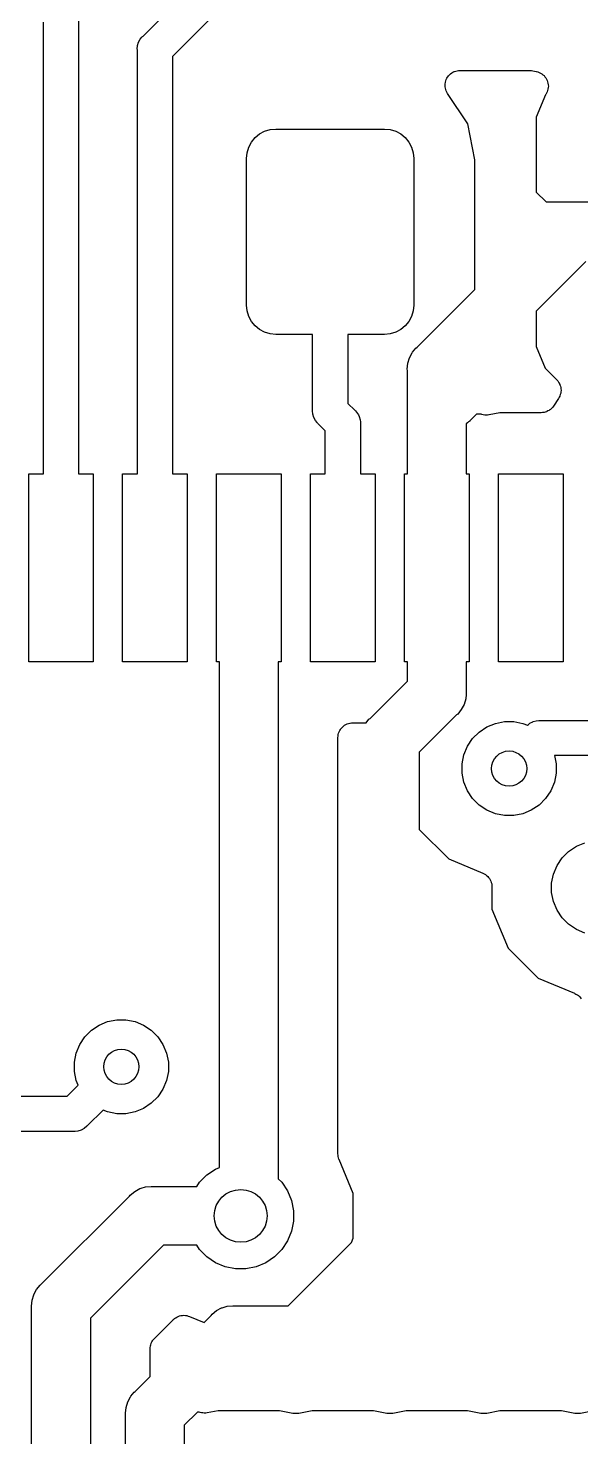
# Model space of a CAD drawing. Extents: x 103.3 to 173.2, y -93.7 to -52.1.
# Drawn here: x 134.59 to 139.29, y -72.24 to -60.24 of the extents above; entities that cross this region are included whole.
import ezdxf

# ---------------------------------------------------------------- set-up
doc = ezdxf.new("R2010")
doc.units = 0
doc.header["$MEASUREMENT"] = 0
doc.layers.add('BLACK', color=7, linetype='CONTINUOUS')

msp = doc.modelspace()

# ---------------------------------------------------------------- linework, layer by layer
at = {"layer": 'BLACK', "linetype": 'CONTINUOUS'}
for p, q in [((135.567, -60.3087), (136.033, -59.8431)), ((135.018, -60.0121), (135.018, -64.038)), ((136.206, -60.094), (135.818, -60.4821)), ((134.718, -63.7306), (134.718, -60.1906)), ((135.529, -60.3623), (135.543, -60.3363)), ((135.543, -60.3363), (135.557, -60.3191)), ((135.557, -60.3191), (135.561, -60.3134)), ((135.557, -60.3191), (135.557, -60.3191)), ((135.561, -60.3134), (135.567, -60.3087)), ((135.517, -60.42), (135.52, -60.3906)), ((135.518, -60.4274), (135.517, -60.42)), ((135.518, -64.038), (135.518, -60.4274)), ((135.52, -60.3906), (135.529, -60.3623)), ((135.818, -60.4821), (135.818, -64.038)), ((138.14, -60.7155), (138.141, -60.7035)), ((138.141, -60.7029), (138.145, -60.6914)), ((138.141, -60.7032), (138.141, -60.7029)), ((138.141, -60.7035), (138.141, -60.7032)), ((138.145, -60.6914), (138.148, -60.6798)), ((138.148, -60.6798), (138.149, -60.6795)), ((138.149, -60.6793), (138.154, -60.6687)), ((138.149, -60.6795), (138.149, -60.6793)), ((138.154, -60.6687), (138.16, -60.658)), ((138.16, -60.6578), (138.161, -60.6575)), ((138.16, -60.658), (138.16, -60.6578)), ((138.161, -60.6575), (138.168, -60.6483)), ((138.168, -60.6483), (138.176, -60.6389)), ((138.176, -60.6385), (138.186, -60.6309)), ((138.176, -60.6387), (138.176, -60.6385)), ((138.176, -60.6389), (138.176, -60.6387)), ((138.186, -60.6309), (138.195, -60.6232)), ((138.195, -60.6231), (138.196, -60.6229)), ((138.195, -60.6232), (138.195, -60.6231)), ((138.196, -60.6229), (138.206, -60.6172)), ((138.206, -60.6172), (138.217, -60.6116)), ((138.217, -60.6115), (138.218, -60.6114)), ((138.217, -60.6116), (138.217, -60.6115)), ((138.218, -60.6114), (138.229, -60.6079)), ((138.229, -60.6079), (138.241, -60.6044)), ((138.241, -60.6043), (138.254, -60.6032)), ((138.241, -60.6044), (138.241, -60.6043)), ((138.241, -60.6044), (138.241, -60.6044)), ((138.254, -60.6032), (138.265, -60.602)), ((138.265, -60.602), (138.861, -60.602)), ((138.861, -60.602), (138.861, -60.602)), ((138.861, -60.602), (138.861, -60.602)), ((138.861, -60.602), (138.861, -60.602)), ((138.861, -60.602), (138.862, -60.602)), ((138.862, -60.602), (138.874, -60.6033)), ((138.874, -60.6033), (138.885, -60.6044)), ((138.885, -60.6044), (138.915, -60.6104)), ((138.915, -60.6104), (138.916, -60.6106)), ((138.916, -60.6106), (138.917, -60.6106)), ((138.917, -60.6106), (138.917, -60.6106)), ((138.917, -60.6106), (138.917, -60.6107)), ((138.917, -60.6107), (138.929, -60.6144)), ((138.929, -60.6144), (138.94, -60.618)), ((138.94, -60.618), (138.94, -60.6182)), ((138.94, -60.6182), (138.941, -60.6182)), ((138.941, -60.6182), (138.951, -60.6241)), ((138.951, -60.6241), (138.962, -60.6299)), ((138.962, -60.6299), (138.962, -60.6301)), ((138.962, -60.6301), (138.962, -60.6302)), ((138.962, -60.6302), (138.972, -60.638)), ((138.972, -60.638), (138.981, -60.6458)), ((138.981, -60.6458), (138.981, -60.646)), ((138.981, -60.646), (138.981, -60.6462)), ((138.981, -60.6462), (138.989, -60.6556)), ((138.989, -60.6556), (138.997, -60.665)), ((138.997, -60.665), (138.997, -60.6653)), ((138.997, -60.6653), (138.997, -60.6655)), ((138.997, -60.6655), (139.002, -60.6762)), ((139.002, -60.6762), (139.008, -60.687)), ((139.008, -60.687), (139.008, -60.6872)), ((139.008, -60.6872), (139.008, -60.6875)), ((139.008, -60.6875), (139.012, -60.6991)), ((139.012, -60.6991), (139.015, -60.7107)), ((138.138, -60.7281), (138.139, -60.7278)), ((138.14, -60.7401), (138.138, -60.7281)), ((138.139, -60.7276), (138.14, -60.7155)), ((138.139, -60.7278), (138.139, -60.7276)), ((138.141, -60.7523), (138.14, -60.7401)), ((138.141, -60.7525), (138.141, -60.7523)), ((138.141, -60.7528), (138.141, -60.7525)), ((138.144, -60.7643), (138.141, -60.7528)), ((138.148, -60.7761), (138.144, -60.7643)), ((138.148, -60.7763), (138.148, -60.7761)), ((138.148, -60.7766), (138.148, -60.7763)), ((138.153, -60.7873), (138.148, -60.7766)), ((138.159, -60.7981), (138.153, -60.7873)), ((138.159, -60.7985), (138.159, -60.7981)), ((138.159, -60.7986), (138.159, -60.7985)), ((138.159, -60.7985), (138.159, -60.7985)), ((138.16, -60.7996), (138.159, -60.7986)), ((138.332, -61.0571), (138.16, -60.7996)), ((138.994, -60.8083), (138.915, -61)), ((138.996, -60.806), (138.994, -60.8083)), ((139.002, -60.7951), (138.996, -60.8056)), ((138.996, -60.8056), (138.996, -60.8058)), ((138.996, -60.8058), (138.996, -60.806)), ((139.008, -60.7843), (139.002, -60.7951)), ((139.011, -60.7722), (139.008, -60.7837)), ((139.008, -60.7837), (139.008, -60.784)), ((139.008, -60.784), (139.008, -60.7843)), ((139.015, -60.7606), (139.011, -60.7722)), ((139.015, -60.7107), (139.015, -60.711)), ((139.015, -60.711), (139.015, -60.7112)), ((139.015, -60.7112), (139.016, -60.7234)), ((139.016, -60.748), (139.015, -60.76)), ((139.015, -60.76), (139.015, -60.7603)), ((139.015, -60.7603), (139.015, -60.7606)), ((139.016, -60.7234), (139.018, -60.7354)), ((139.018, -60.7359), (139.016, -60.748)), ((139.018, -60.7354), (139.018, -60.7357)), ((139.018, -60.7357), (139.018, -60.7359)), ((138.393, -61.3635), (138.332, -61.0571)), ((138.915, -61), (138.915, -61.6376)), ((136.49, -61.2121), (136.521, -61.1742)), ((136.521, -61.1742), (136.559, -61.1431)), ((136.559, -61.1431), (136.602, -61.12)), ((136.602, -61.12), (136.649, -61.1058)), ((136.649, -61.1058), (136.697, -61.101)), ((136.697, -61.101), (137.623, -61.101)), ((137.623, -61.101), (137.671, -61.1058)), ((137.671, -61.1058), (137.718, -61.12)), ((137.718, -61.12), (137.761, -61.1431)), ((137.761, -61.1431), (137.799, -61.1742)), ((137.799, -61.1742), (137.83, -61.2121)), ((136.447, -61.351), (136.452, -61.3022)), ((136.452, -61.3022), (136.467, -61.2553)), ((136.467, -61.2553), (136.49, -61.2121)), ((137.83, -61.2121), (137.853, -61.2553)), ((137.853, -61.2553), (137.868, -61.3022)), ((137.868, -61.3022), (137.873, -61.351)), ((136.447, -62.601), (136.447, -61.351)), ((137.873, -61.351), (137.873, -62.601)), ((138.393, -62.467), (138.393, -61.3635)), ((138.915, -61.6376), (138.999, -61.722)), ((138.999, -61.722), (139.422, -61.722)), ((139.337, -62.23), (138.915, -62.6525)), ((137.9, -62.96), (138.393, -62.467)), ((136.452, -62.6498), (136.447, -62.601)), ((137.873, -62.601), (137.868, -62.6498)), ((136.467, -62.6967), (136.452, -62.6498)), ((136.49, -62.7399), (136.467, -62.6967)), ((136.521, -62.7778), (136.49, -62.7399)), ((137.83, -62.7399), (137.799, -62.7778)), ((137.853, -62.6967), (137.83, -62.7399)), ((137.868, -62.6498), (137.853, -62.6967)), ((138.915, -62.6525), (138.915, -62.952)), ((136.559, -62.8089), (136.521, -62.7778)), ((136.602, -62.832), (136.559, -62.8089)), ((136.649, -62.8462), (136.602, -62.832)), ((136.697, -62.851), (136.649, -62.8462)), ((137.01, -62.851), (136.697, -62.851)), ((137.01, -63.4926), (137.01, -62.851)), ((137.623, -62.851), (137.31, -62.851)), ((137.31, -62.851), (137.31, -63.4379)), ((137.671, -62.8462), (137.623, -62.851)), ((137.718, -62.832), (137.671, -62.8462)), ((137.761, -62.8089), (137.718, -62.832)), ((137.799, -62.7778), (137.761, -62.8089)), ((137.862, -63.002), (137.89, -62.9678)), ((137.89, -62.9678), (137.9, -62.96)), ((138.915, -62.952), (138.992, -63.1388)), ((137.817, -63.1455), (137.822, -63.0965)), ((137.822, -63.0965), (137.836, -63.0493)), ((137.836, -63.0493), (137.859, -63.0059)), ((137.859, -63.0059), (137.862, -63.002)), ((137.818, -63.1578), (137.817, -63.1455)), ((137.818, -64.038), (137.818, -63.1578)), ((138.992, -63.1388), (139.089, -63.236)), ((139.089, -63.236), (139.09, -63.2366)), ((139.09, -63.2366), (139.09, -63.2366)), ((139.09, -63.2366), (139.09, -63.2366)), ((139.09, -63.2366), (139.09, -63.2373)), ((139.09, -63.2373), (139.098, -63.2466)), ((139.098, -63.2466), (139.105, -63.2558)), ((139.105, -63.2558), (139.105, -63.2563)), ((139.105, -63.2563), (139.106, -63.2567)), ((139.106, -63.2567), (139.111, -63.2672)), ((139.111, -63.2672), (139.117, -63.2777)), ((139.117, -63.2777), (139.117, -63.2782)), ((139.117, -63.2782), (139.117, -63.2787)), ((139.117, -63.2787), (139.121, -63.29)), ((139.121, -63.29), (139.124, -63.3015)), ((139.124, -63.3015), (139.124, -63.302)), ((139.124, -63.302), (139.124, -63.3025)), ((139.124, -63.3025), (139.125, -63.3143)), ((139.125, -63.339), (139.124, -63.3508)), ((139.125, -63.3143), (139.126, -63.3262)), ((139.126, -63.3272), (139.125, -63.339)), ((139.126, -63.3262), (139.126, -63.3267)), ((139.126, -63.3267), (139.126, -63.3272)), ((137.31, -63.4379), (137.369, -63.4967)), ((139.061, -63.4626), (139.053, -63.4716)), ((139.062, -63.4611), (139.061, -63.4616)), ((139.061, -63.4616), (139.061, -63.4616)), ((139.061, -63.4616), (139.061, -63.4616)), ((139.061, -63.4616), (139.061, -63.4626)), ((139.105, -63.3964), (139.062, -63.4611)), ((139.111, -63.3859), (139.105, -63.3964)), ((139.116, -63.3754), (139.111, -63.3859)), ((139.117, -63.3745), (139.116, -63.375)), ((139.116, -63.375), (139.116, -63.3754)), ((139.12, -63.3632), (139.117, -63.3745)), ((139.124, -63.3518), (139.12, -63.3632)), ((139.124, -63.3508), (139.124, -63.3513)), ((139.124, -63.3513), (139.124, -63.3518)), ((137.009, -63.5), (137.01, -63.4926)), ((137.012, -63.5294), (137.009, -63.5)), ((137.021, -63.5577), (137.012, -63.5294)), ((137.035, -63.5837), (137.021, -63.5577)), ((137.049, -63.6009), (137.035, -63.5837)), ((137.369, -63.4967), (137.375, -63.5014)), ((137.375, -63.5014), (137.385, -63.5136)), ((137.385, -63.5136), (137.393, -63.5243)), ((137.393, -63.5243), (137.4, -63.5361)), ((137.4, -63.5361), (137.407, -63.5503)), ((137.407, -63.5503), (137.416, -63.5786)), ((137.416, -63.5786), (137.417, -63.5939)), ((138.348, -63.5879), (138.339, -63.5952)), ((138.35, -63.5867), (138.348, -63.5879)), ((138.406, -63.53), (138.35, -63.5867)), ((138.445, -63.53), (138.406, -63.53)), ((138.452, -63.5319), (138.445, -63.53)), ((138.463, -63.5355), (138.452, -63.5319)), ((138.464, -63.5355), (138.463, -63.5355)), ((138.464, -63.5358), (138.464, -63.5355)), ((138.476, -63.5369), (138.464, -63.5358)), ((138.487, -63.5382), (138.476, -63.5369)), ((138.488, -63.5381), (138.487, -63.5382)), ((138.489, -63.5382), (138.488, -63.5381)), ((138.5, -63.5371), (138.489, -63.5382)), ((138.512, -63.5361), (138.5, -63.5371)), ((138.514, -63.5358), (138.512, -63.5361)), ((138.606, -63.5176), (138.514, -63.5358)), ((138.514, -63.5358), (138.514, -63.5358)), ((138.514, -63.5358), (138.514, -63.5358)), ((138.514, -63.5358), (138.514, -63.5358)), ((138.956, -63.5176), (138.606, -63.5176)), ((138.968, -63.5164), (138.956, -63.5176)), ((138.98, -63.5154), (138.968, -63.5164)), ((138.981, -63.5151), (138.98, -63.5152)), ((138.98, -63.5152), (138.98, -63.5154)), ((138.992, -63.5117), (138.981, -63.5151)), ((139.003, -63.5084), (138.992, -63.5117)), ((139.004, -63.5082), (139.003, -63.5084)), ((139.015, -63.5024), (139.004, -63.508)), ((139.004, -63.508), (139.004, -63.5082)), ((139.025, -63.497), (139.015, -63.5024)), ((139.026, -63.4966), (139.025, -63.497)), ((139.035, -63.4889), (139.026, -63.4963)), ((139.026, -63.4963), (139.026, -63.4966)), ((139.045, -63.4815), (139.035, -63.4889)), ((139.046, -63.4807), (139.045, -63.4811)), ((139.045, -63.4811), (139.045, -63.4815)), ((139.053, -63.4716), (139.046, -63.4807)), ((137.053, -63.6066), (137.049, -63.6009)), ((137.049, -63.6009), (137.049, -63.6009)), ((137.059, -63.6113), (137.053, -63.6066)), ((137.118, -63.6701), (137.059, -63.6113)), ((137.118, -64.038), (137.118, -63.6701)), ((137.417, -63.5939), (137.419, -63.608)), ((137.419, -63.608), (137.418, -63.6154)), ((137.418, -63.6154), (137.418, -64.038)), ((138.33, -63.6025), (138.318, -63.6108)), ((138.318, -63.6108), (138.318, -64.038)), ((138.339, -63.5952), (138.33, -63.6025)), ((134.718, -64.038), (134.718, -63.7306)), ((134.718, -63.7306), (134.718, -63.7306)), ((134.593, -65.638), (134.593, -64.038)), ((134.593, -64.038), (134.718, -64.038)), ((135.018, -64.038), (135.143, -64.038)), ((135.143, -64.038), (135.143, -65.638)), ((135.393, -65.638), (135.393, -64.038)), ((135.393, -64.038), (135.518, -64.038)), ((135.818, -64.038), (135.943, -64.038)), ((135.943, -64.038), (135.943, -65.638)), ((136.193, -65.638), (136.193, -64.038)), ((136.193, -64.038), (136.743, -64.038)), ((136.743, -64.038), (136.743, -65.638)), ((136.993, -65.638), (136.993, -64.038)), ((136.993, -64.038), (137.118, -64.038)), ((137.418, -64.038), (137.543, -64.038)), ((137.543, -64.038), (137.543, -65.638)), ((137.793, -65.638), (137.793, -64.038)), ((137.793, -64.038), (137.818, -64.038)), ((138.318, -64.038), (138.343, -64.038)), ((138.343, -64.038), (138.343, -65.638)), ((138.593, -65.638), (138.593, -64.038)), ((138.593, -64.038), (139.143, -64.038)), ((139.143, -64.038), (139.143, -65.638)), ((135.143, -65.638), (134.593, -65.638)), ((135.943, -65.638), (135.393, -65.638)), ((136.218, -65.638), (136.193, -65.638)), ((136.218, -69.9455), (136.218, -65.638)), ((136.743, -65.638), (136.718, -65.638)), ((136.718, -65.638), (136.718, -70.0416)), ((137.543, -65.638), (136.993, -65.638)), ((137.818, -65.638), (137.793, -65.638)), ((137.818, -65.8024), (137.818, -65.638)), ((138.343, -65.638), (138.318, -65.638)), ((138.318, -65.638), (138.318, -65.8937)), ((139.143, -65.638), (138.593, -65.638)), ((137.5, -66.1205), (137.818, -65.8024)), ((138.314, -65.955), (138.3, -66.0021)), ((138.318, -65.9183), (138.314, -65.955)), ((138.318, -65.8937), (138.319, -65.906)), ((138.319, -65.906), (138.318, -65.9183)), ((138.318, -65.9183), (138.318, -65.9183)), ((138.236, -66.0915), (137.918, -66.4095)), ((138.246, -66.0836), (138.236, -66.0915)), ((138.277, -66.0456), (138.246, -66.0836)), ((138.3, -66.0021), (138.277, -66.0456)), ((137.236, -66.2354), (137.242, -66.225)), ((137.242, -66.225), (137.248, -66.2144)), ((137.248, -66.2137), (137.256, -66.2046)), ((137.248, -66.2141), (137.248, -66.2137)), ((137.248, -66.2144), (137.248, -66.2141)), ((137.256, -66.2046), (137.264, -66.1953)), ((137.264, -66.1947), (137.273, -66.1872)), ((137.264, -66.195), (137.264, -66.1947)), ((137.264, -66.1953), (137.264, -66.195)), ((137.273, -66.1872), (137.283, -66.1797)), ((137.283, -66.1792), (137.294, -66.1736)), ((137.283, -66.1795), (137.283, -66.1792)), ((137.283, -66.1797), (137.283, -66.1795)), ((137.294, -66.1736), (137.305, -66.168)), ((137.305, -66.1677), (137.317, -66.1643)), ((137.305, -66.1679), (137.305, -66.1677)), ((137.305, -66.168), (137.305, -66.1679)), ((137.317, -66.1643), (137.328, -66.1609)), ((137.328, -66.1609), (137.329, -66.1608)), ((137.329, -66.1607), (137.341, -66.1596)), ((137.329, -66.1608), (137.329, -66.1607)), ((137.341, -66.1596), (137.353, -66.1584)), ((137.353, -66.1584), (137.466, -66.1584)), ((137.466, -66.1584), (137.49, -66.1284)), ((137.49, -66.1284), (137.5, -66.1205)), ((138.429, -66.2373), (138.495, -66.1935)), ((138.495, -66.1935), (138.567, -66.1634)), ((138.567, -66.1634), (138.645, -66.148)), ((138.645, -66.148), (138.723, -66.148)), ((138.723, -66.148), (138.801, -66.1634)), ((138.801, -66.1634), (138.84, -66.1795)), ((138.84, -66.1795), (138.85, -66.1714)), ((138.85, -66.1714), (138.86, -66.1627)), ((138.86, -66.1627), (138.886, -66.1487)), ((138.886, -66.1487), (138.889, -66.148)), ((138.889, -66.148), (138.915, -66.1402)), ((138.915, -66.1402), (138.937, -66.138)), ((138.937, -66.138), (138.944, -66.1373)), ((138.937, -66.138), (138.937, -66.138)), ((138.944, -66.1373), (138.951, -66.138)), ((138.951, -66.138), (141.118, -66.138)), ((137.226, -66.2837), (137.227, -66.2717)), ((137.226, -66.2845), (137.226, -66.2837)), ((137.226, -66.2846), (137.226, -66.2845)), ((137.226, -66.2854), (137.226, -66.2846)), ((137.226, -66.2846), (137.226, -66.2846)), ((137.226, -69.8283), (137.226, -66.2854)), ((137.227, -66.2717), (137.229, -66.2599)), ((137.229, -66.259), (137.232, -66.2476)), ((137.229, -66.2595), (137.229, -66.259)), ((137.229, -66.2599), (137.229, -66.2595)), ((137.232, -66.2476), (137.236, -66.2362)), ((137.236, -66.2358), (137.236, -66.2354)), ((137.236, -66.2362), (137.236, -66.2358)), ((138.33, -66.3585), (138.373, -66.293)), ((138.373, -66.293), (138.429, -66.2373)), ((137.918, -66.4095), (137.918, -67.0661)), ((138.284, -66.5086), (138.299, -66.4313)), ((138.299, -66.4313), (138.33, -66.3585)), ((141.118, -66.438), (139.07, -66.438)), ((139.07, -66.438), (139.084, -66.5086)), ((138.284, -66.5874), (138.284, -66.5086)), ((138.299, -66.6647), (138.284, -66.5874)), ((139.084, -66.5874), (139.069, -66.6647)), ((139.084, -66.5086), (139.084, -66.5874)), ((138.33, -66.7375), (138.299, -66.6647)), ((139.069, -66.6647), (139.038, -66.7375)), ((138.373, -66.803), (138.33, -66.7375)), ((138.429, -66.8587), (138.373, -66.803)), ((138.995, -66.803), (138.939, -66.8587)), ((139.038, -66.7375), (138.995, -66.803)), ((138.495, -66.9025), (138.429, -66.8587)), ((138.567, -66.9326), (138.495, -66.9025)), ((138.645, -66.948), (138.567, -66.9326)), ((138.723, -66.948), (138.645, -66.948)), ((138.801, -66.9326), (138.723, -66.948)), ((138.873, -66.9025), (138.801, -66.9326)), ((138.939, -66.8587), (138.873, -66.9025)), ((137.918, -67.0661), (138.17, -67.3178)), ((139.257, -67.2095), (139.329, -67.1794)), ((139.092, -67.3745), (139.135, -67.309)), ((139.135, -67.309), (139.191, -67.2533)), ((139.191, -67.2533), (139.257, -67.2095)), ((138.17, -67.3178), (138.46, -67.4379)), ((139.061, -67.4473), (139.092, -67.3745)), ((138.46, -67.4379), (138.46, -67.4381)), ((138.46, -67.4381), (138.46, -67.4381)), ((138.46, -67.4381), (138.46, -67.4381)), ((138.46, -67.4381), (138.461, -67.4386)), ((138.461, -67.4386), (138.472, -67.4443)), ((138.472, -67.4443), (138.482, -67.4499)), ((138.482, -67.4499), (138.482, -67.4503)), ((138.482, -67.4503), (138.483, -67.4505)), ((138.483, -67.4505), (138.492, -67.4582)), ((138.492, -67.4582), (138.501, -67.4657)), ((138.501, -67.4657), (138.501, -67.4661)), ((138.501, -67.4661), (138.502, -67.4665)), ((138.502, -67.4665), (138.509, -67.4757)), ((138.509, -67.4757), (138.517, -67.4849)), ((138.517, -67.4849), (138.517, -67.4854)), ((138.517, -67.4854), (138.517, -67.4858)), ((138.517, -67.4858), (138.523, -67.4963)), ((138.523, -67.4963), (138.528, -67.5068)), ((138.528, -67.5068), (138.529, -67.5073)), ((138.529, -67.5073), (138.529, -67.5078)), ((138.529, -67.5078), (138.532, -67.5192)), ((138.532, -67.5192), (138.536, -67.5305)), ((138.536, -67.5305), (138.536, -67.5311)), ((138.536, -67.5311), (138.536, -67.5316)), ((138.536, -67.5316), (138.537, -67.5434)), ((138.537, -67.5434), (138.538, -67.5552)), ((139.046, -67.5246), (139.061, -67.4473)), ((139.046, -67.6034), (139.046, -67.5246)), ((138.538, -67.5552), (138.538, -67.7446)), ((139.061, -67.6807), (139.046, -67.6034)), ((138.538, -67.7446), (138.676, -68.0783)), ((139.092, -67.7535), (139.061, -67.6807)), ((139.135, -67.819), (139.092, -67.7535)), ((139.191, -67.8747), (139.135, -67.819)), ((139.257, -67.9185), (139.191, -67.8747)), ((139.329, -67.9486), (139.257, -67.9185)), ((138.676, -68.0783), (138.932, -68.3338)), ((138.932, -68.3338), (139.241, -68.462)), ((139.241, -68.462), (139.242, -68.4622)), ((139.242, -68.4622), (139.242, -68.4622)), ((139.242, -68.4622), (139.242, -68.4622)), ((139.242, -68.4622), (139.243, -68.4627)), ((139.243, -68.4627), (139.253, -68.4684)), ((139.253, -68.4684), (139.263, -68.4739)), ((139.263, -68.4739), (139.264, -68.4744)), ((139.264, -68.4744), (139.265, -68.4747)), ((139.265, -68.4747), (139.274, -68.4822)), ((139.274, -68.4822), (139.283, -68.4897)), ((139.283, -68.4897), (139.283, -68.4902)), ((139.283, -68.4902), (139.284, -68.4906)), ((139.284, -68.4906), (139.291, -68.4998)), ((139.291, -68.4998), (139.298, -68.5089)), ((135.127, -68.7773), (135.193, -68.7335)), ((135.193, -68.7335), (135.265, -68.7034)), ((135.265, -68.7034), (135.343, -68.688)), ((135.343, -68.688), (135.421, -68.688)), ((135.421, -68.688), (135.499, -68.7034)), ((135.499, -68.7034), (135.571, -68.7335)), ((135.571, -68.7335), (135.637, -68.7773)), ((135.028, -68.8985), (135.071, -68.833)), ((135.071, -68.833), (135.127, -68.7773)), ((135.637, -68.7773), (135.693, -68.833)), ((135.693, -68.833), (135.736, -68.8985)), ((134.982, -69.0486), (134.997, -68.9713)), ((134.997, -68.9713), (135.028, -68.8985)), ((135.736, -68.8985), (135.767, -68.9713)), ((135.767, -68.9713), (135.782, -69.0486)), ((134.982, -69.1274), (134.982, -69.0486)), ((135.782, -69.0486), (135.782, -69.1274)), ((134.997, -69.2047), (134.982, -69.1274)), ((135.014, -69.2441), (134.997, -69.2047)), ((135.767, -69.2047), (135.736, -69.2775)), ((135.782, -69.1274), (135.767, -69.2047)), ((134.218, -69.338), (134.92, -69.338)), ((134.92, -69.338), (135.014, -69.2441)), ((135.693, -69.343), (135.637, -69.3987)), ((135.736, -69.2775), (135.693, -69.343)), ((135.226, -69.4563), (135.093, -69.5889)), ((135.265, -69.4726), (135.226, -69.4563)), ((135.571, -69.4425), (135.499, -69.4726)), ((135.637, -69.3987), (135.571, -69.4425)), ((135.093, -69.5889), (135.089, -69.5946)), ((135.343, -69.488), (135.265, -69.4726)), ((135.421, -69.488), (135.343, -69.488)), ((135.499, -69.4726), (135.421, -69.488)), ((134.975, -69.638), (134.218, -69.638)), ((134.982, -69.6387), (134.975, -69.638)), ((134.989, -69.638), (134.982, -69.6387)), ((135.011, -69.6358), (134.989, -69.638)), ((134.989, -69.638), (134.989, -69.638)), ((135.04, -69.6273), (135.011, -69.6358)), ((135.066, -69.6133), (135.04, -69.6273)), ((135.089, -69.5946), (135.066, -69.6133)), ((137.227, -69.8399), (137.226, -69.8283)), ((136.185, -69.9592), (136.218, -69.9455)), ((137.228, -69.8515), (137.227, -69.8399)), ((137.228, -69.8522), (137.228, -69.8515)), ((137.228, -69.853), (137.228, -69.8522)), ((137.232, -69.8641), (137.228, -69.853)), ((137.235, -69.8753), (137.232, -69.8641)), ((137.236, -69.8767), (137.235, -69.8753)), ((137.236, -69.8769), (137.236, -69.8767)), ((137.236, -69.8767), (137.236, -69.8767)), ((137.236, -69.8767), (137.236, -69.8767)), ((137.356, -70.1674), (137.236, -69.8769)), ((136.048, -70.0711), (136.111, -70.0085)), ((136.111, -70.0085), (136.185, -69.9592)), ((136.718, -70.0416), (136.748, -70.0711)), ((135.451, -70.1899), (135.458, -70.1804)), ((135.458, -70.1804), (135.496, -70.1491)), ((135.496, -70.1491), (135.54, -70.1259)), ((135.54, -70.1259), (135.552, -70.1221)), ((135.552, -70.1221), (135.587, -70.1116)), ((135.587, -70.1116), (135.636, -70.1068)), ((135.636, -70.1068), (135.648, -70.108)), ((135.648, -70.108), (136.024, -70.108)), ((136.024, -70.108), (136.048, -70.0711)), ((136.748, -70.0711), (136.797, -70.1448)), ((136.797, -70.1448), (136.831, -70.2267)), ((137.356, -70.5486), (137.356, -70.1674)), ((134.7, -70.9405), (135.451, -70.1899)), ((136.831, -70.2267), (136.848, -70.3137)), ((136.848, -70.4023), (136.831, -70.4893)), ((136.848, -70.3137), (136.848, -70.4023)), ((136.831, -70.4893), (136.797, -70.5712)), ((137.341, -70.5859), (137.356, -70.5486)), ((135.74, -70.608), (135.118, -71.2296)), ((136.024, -70.608), (135.74, -70.608)), ((136.048, -70.6449), (136.024, -70.608)), ((136.111, -70.7075), (136.048, -70.6449)), ((136.748, -70.6449), (136.685, -70.7075)), ((136.797, -70.5712), (136.748, -70.6449)), ((136.802, -71.124), (137.341, -70.5859)), ((136.185, -70.7568), (136.111, -70.7075)), ((136.267, -70.7907), (136.185, -70.7568)), ((136.611, -70.7568), (136.529, -70.7907)), ((136.685, -70.7075), (136.611, -70.7568)), ((136.354, -70.808), (136.267, -70.7907)), ((136.442, -70.808), (136.354, -70.808)), ((136.529, -70.7907), (136.442, -70.808)), ((134.636, -71.0299), (134.64, -71.022)), ((134.64, -71.022), (134.659, -70.9864)), ((134.659, -70.9864), (134.69, -70.9484)), ((134.69, -70.9484), (134.7, -70.9405)), ((134.617, -71.126), (134.622, -71.077)), ((134.618, -71.1383), (134.617, -71.126)), ((134.618, -72.538), (134.618, -71.1383)), ((134.622, -71.077), (134.636, -71.0299)), ((136.192, -71.1651), (136.236, -71.1419)), ((136.236, -71.1419), (136.241, -71.1404)), ((136.241, -71.1404), (136.283, -71.1276)), ((136.283, -71.1276), (136.332, -71.1228)), ((136.332, -71.1228), (136.344, -71.124)), ((136.344, -71.124), (136.802, -71.124)), ((135.118, -71.2296), (135.118, -72.538)), ((135.663, -71.4028), (135.824, -71.242)), ((135.824, -71.2415), (135.825, -71.2408)), ((135.824, -71.2416), (135.824, -71.2415)), ((135.824, -71.2415), (135.824, -71.2415)), ((135.824, -71.242), (135.824, -71.2416)), ((135.825, -71.2408), (135.835, -71.2333)), ((135.835, -71.2333), (135.844, -71.2259)), ((135.844, -71.2257), (135.845, -71.2253)), ((135.844, -71.2259), (135.844, -71.2257)), ((135.845, -71.2253), (135.855, -71.2198)), ((135.855, -71.2198), (135.866, -71.2143)), ((135.866, -71.2142), (135.867, -71.2139)), ((135.866, -71.2143), (135.866, -71.2142)), ((135.867, -71.2139), (135.878, -71.2106)), ((135.878, -71.2106), (135.889, -71.2072)), ((135.889, -71.2072), (135.89, -71.2071)), ((135.89, -71.207), (135.902, -71.206)), ((135.89, -71.2071), (135.89, -71.207)), ((135.902, -71.206), (135.914, -71.2048)), ((135.914, -71.2048), (135.915, -71.2049)), ((135.915, -71.2049), (135.915, -71.2048)), ((135.915, -71.2048), (135.927, -71.2061)), ((135.927, -71.2061), (135.939, -71.2073)), ((135.939, -71.2073), (135.939, -71.2074)), ((135.939, -71.2074), (135.94, -71.2075)), ((135.94, -71.2075), (135.951, -71.211)), ((135.951, -71.211), (135.962, -71.2145)), ((135.962, -71.2145), (136.087, -71.2659)), ((136.087, -71.2659), (136.147, -71.2059)), ((136.147, -71.2059), (136.154, -71.1964)), ((136.154, -71.1964), (136.192, -71.1651)), ((135.626, -71.4908), (135.627, -71.4791)), ((135.626, -71.4921), (135.626, -71.4908)), ((135.626, -71.4922), (135.626, -71.4921)), ((135.626, -71.4921), (135.626, -71.4921)), ((135.626, -71.4926), (135.626, -71.4922)), ((135.626, -71.7264), (135.626, -71.4926)), ((135.627, -71.4791), (135.629, -71.4675)), ((135.629, -71.4662), (135.632, -71.455)), ((135.629, -71.4668), (135.629, -71.4662)), ((135.629, -71.4675), (135.629, -71.4668)), ((135.632, -71.455), (135.636, -71.4438)), ((135.636, -71.4425), (135.642, -71.4322)), ((135.636, -71.4432), (135.636, -71.4425)), ((135.636, -71.4438), (135.636, -71.4432)), ((135.642, -71.4322), (135.647, -71.4219)), ((135.647, -71.4219), (135.648, -71.4214)), ((135.648, -71.4208), (135.656, -71.4118)), ((135.648, -71.4214), (135.648, -71.4208)), ((135.656, -71.4118), (135.663, -71.4028)), ((135.5, -71.8525), (135.626, -71.7264)), ((135.463, -71.8934), (135.49, -71.8604)), ((135.49, -71.8604), (135.5, -71.8525)), ((135.422, -71.989), (135.436, -71.9419)), ((135.436, -71.9419), (135.459, -71.8984)), ((135.459, -71.8984), (135.463, -71.8934)), ((135.417, -72.038), (135.422, -71.989)), ((135.418, -72.0503), (135.417, -72.038)), ((135.418, -72.538), (135.418, -72.0503)), ((136.03, -72.03), (135.918, -72.1416)), ((136.045, -72.03), (136.03, -72.03)), ((136.052, -72.0319), (136.045, -72.03)), ((136.063, -72.0355), (136.052, -72.0319)), ((136.064, -72.0355), (136.063, -72.0355)), ((136.064, -72.0358), (136.064, -72.0355)), ((136.076, -72.0369), (136.064, -72.0358)), ((136.087, -72.0382), (136.076, -72.0369)), ((136.088, -72.0381), (136.087, -72.0382)), ((136.089, -72.0382), (136.088, -72.0381)), ((136.1, -72.0371), (136.089, -72.0382)), ((136.112, -72.0361), (136.1, -72.0371)), ((136.114, -72.0358), (136.112, -72.0361)), ((136.206, -72.0176), (136.114, -72.0358)), ((136.114, -72.0358), (136.114, -72.0358)), ((136.114, -72.0358), (136.114, -72.0358)), ((136.114, -72.0358), (136.114, -72.0358)), ((136.73, -72.0176), (136.206, -72.0176)), ((136.843, -72.04), (136.73, -72.0176)), ((136.855, -72.0411), (136.843, -72.04)), ((136.866, -72.0424), (136.855, -72.0411)), ((136.867, -72.0423), (136.866, -72.0424)), ((136.868, -72.0424), (136.867, -72.0423)), ((136.879, -72.0413), (136.868, -72.0424)), ((136.891, -72.0403), (136.879, -72.0413)), ((136.893, -72.04), (136.891, -72.0403)), ((137.006, -72.0176), (136.893, -72.04)), ((136.893, -72.04), (136.893, -72.04)), ((136.893, -72.04), (136.893, -72.04)), ((136.893, -72.04), (136.893, -72.04)), ((137.53, -72.0176), (137.006, -72.0176)), ((137.643, -72.04), (137.53, -72.0176)), ((137.655, -72.0411), (137.643, -72.04)), ((137.666, -72.0424), (137.655, -72.0411)), ((137.667, -72.0423), (137.666, -72.0424)), ((137.668, -72.0424), (137.667, -72.0423)), ((137.679, -72.0413), (137.668, -72.0424)), ((137.691, -72.0403), (137.679, -72.0413)), ((137.693, -72.04), (137.691, -72.0403)), ((137.806, -72.0176), (137.693, -72.04)), ((137.693, -72.04), (137.693, -72.04)), ((137.693, -72.04), (137.693, -72.04)), ((137.693, -72.04), (137.693, -72.04)), ((138.33, -72.0176), (137.806, -72.0176)), ((138.443, -72.04), (138.33, -72.0176)), ((138.455, -72.0411), (138.443, -72.04)), ((138.466, -72.0424), (138.455, -72.0411)), ((138.467, -72.0423), (138.466, -72.0424)), ((138.468, -72.0424), (138.467, -72.0423)), ((138.479, -72.0413), (138.468, -72.0424)), ((138.491, -72.0403), (138.479, -72.0413)), ((138.493, -72.04), (138.491, -72.0403)), ((138.606, -72.0176), (138.493, -72.04)), ((138.493, -72.04), (138.493, -72.04)), ((138.493, -72.04), (138.493, -72.04)), ((138.493, -72.04), (138.493, -72.04)), ((139.13, -72.0176), (138.606, -72.0176)), ((139.243, -72.04), (139.13, -72.0176)), ((139.255, -72.0411), (139.243, -72.04)), ((139.266, -72.0424), (139.255, -72.0411)), ((139.267, -72.0423), (139.266, -72.0424)), ((139.268, -72.0424), (139.267, -72.0423)), ((139.279, -72.0413), (139.268, -72.0424)), ((139.291, -72.0403), (139.279, -72.0413)), ((139.293, -72.04), (139.291, -72.0403)), ((139.406, -72.0176), (139.293, -72.04)), ((139.293, -72.04), (139.293, -72.04)), ((139.293, -72.04), (139.293, -72.04)), ((139.293, -72.04), (139.293, -72.04)), ((135.918, -72.1416), (135.918, -72.538))]:
    msp.add_line(p, q, dxfattribs=at)
at = {"layer": 'BLACK'}
for centre, radius in [((138.684, -66.548), 0.15), ((135.382, -69.088), 0.15), ((136.398, -70.358), 0.225)]:
    msp.add_circle(centre, radius, dxfattribs=at)

doc.saveas('drawing.dxf')
